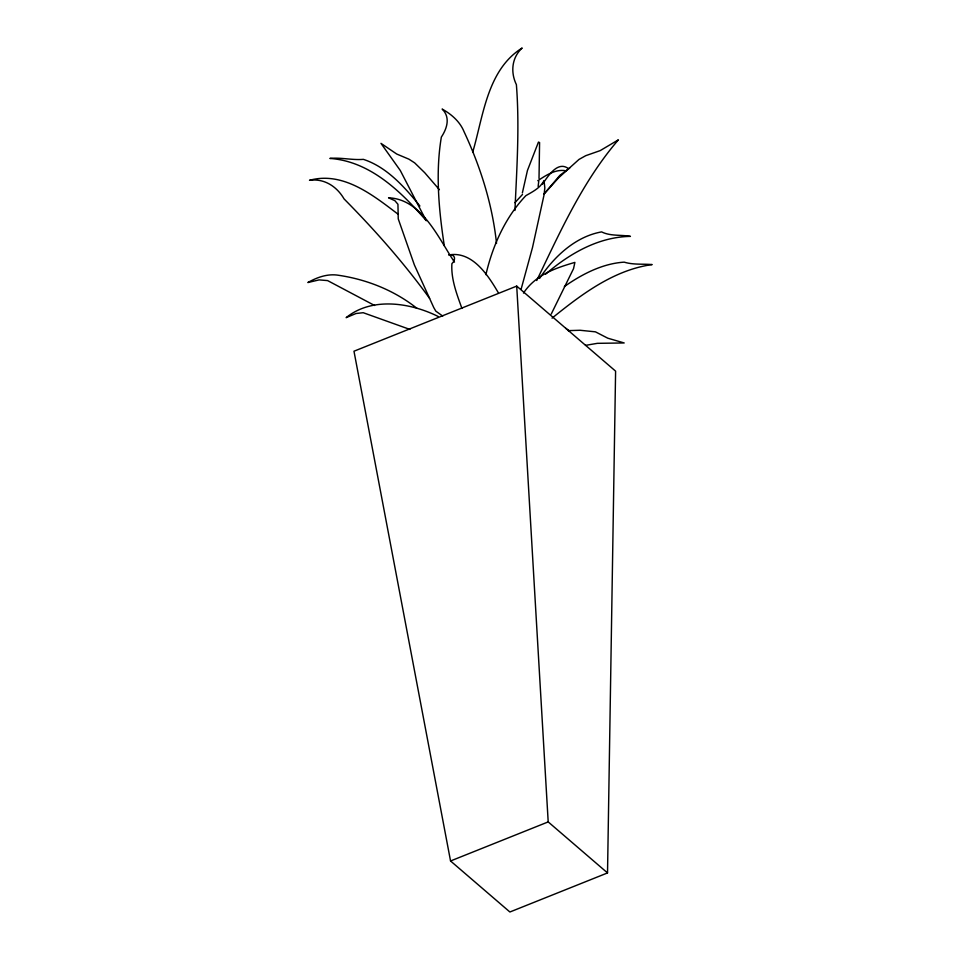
<?xml version="1.0" encoding="UTF-8"?>
<svg xmlns="http://www.w3.org/2000/svg" width="960" height="960" viewBox="0 0 960 960"><rect width="100%" height="100%" fill="white"/><g stroke="black" fill="none" stroke-linecap="round" stroke-linejoin="round"><path stroke-width="1.44" d="M607.524 872.928L615.6 371.148L516.708 286.104L353.976 351.216L450.552 860.976L509.892 912L607.524 872.928L548.196 821.904L516.708 286.104M514.932 210.492C516.804 168.648 519.66 126.408 516.384 84.624C510.42 72.312 511.644 57.72 522.156 48C487.188 69.852 483.372 115.896 472.8 151.848M539.016 178.404L539.58 142.572L538.464 142.068L527.436 170.508L522.372 192.9M538.764 181.08L538.128 186.444M485.904 274.692C492.552 245.856 505.356 217.2 525.876 195.648C532.74 191.676 540.144 188.076 544.008 180.66L544.836 187.908L544.092 194.712L532.5 247.524L521.112 289.224M536.736 280.536C560.16 231.744 582.792 181.176 618.384 139.836L600.168 150.624L585.744 155.676L578.988 159.432L558.744 177.66L544.032 194.04M551.232 314.076L573.54 268.644L574.896 262.392C555.372 268.104 535.656 274.74 523.488 293.076M542.412 184.224C547.812 176.616 557.616 160.176 568.656 168.78M539.604 278.4C553.968 256.788 575.292 236.58 601.596 231.9C610.476 236.316 620.82 234.612 630.42 236.376C598.272 236.928 569.424 253.692 545.628 274.152M543.972 194.016L559.836 175.404L569.856 167.796M514.896 202.704L522.516 194.436M552.06 318.156C581.376 294.468 613.776 269.916 652.152 264.576C642.816 263.796 633.276 264.924 624.192 262.152C602.496 263.496 581.892 274.248 564.36 286.572M537.792 180.72C546.012 175.332 555.408 168.912 565.752 170.736M450.552 860.976L548.196 821.904M585.492 345.372L597.36 343.332L624.192 342.96L607.788 338.196L595.428 331.836L580.092 330.276L568.152 330.636M409.86 329.412L363.216 312.708L356.04 313.5L346.128 317.664C371.94 296.664 410.436 302.7 438.096 316.44M565.668 328.236L568.884 330.636M442.716 316.08L435.804 311.124L433.74 307.536L414.396 264.984L398.244 218.868L397.944 204.276L394.836 200.652L388.572 197.82C421.92 199.056 438.624 238.548 454.488 262.116M374.58 305.472L327.612 280.596L319.104 279.9L307.848 282.54C316.572 277.596 326.58 273.888 336.756 275.028C365.712 278.988 393.984 290.088 416.94 308.34M398.256 214.344C373.176 195.324 343.26 171.072 309.504 180.3C324.372 178.236 336.912 186.576 344.052 198.9C374.844 230.016 403.92 262.92 429.624 298.392M425.544 219.852C400.56 191.184 369.948 161.268 329.868 158.424C341.076 157.308 352.212 160.296 363.372 159.36C386.904 167.016 404.772 187.224 419.904 206.016M439.404 189.696L424.716 172.704L414.648 162.864L408.936 159.18L396.72 154.032L380.976 143.352L400.308 170.52L426.252 220.752M498.204 292.548C488.016 275.184 472.332 250.764 448.74 254.952C455.724 254.016 455.904 259.992 451.908 263.664C450.888 278.892 456.804 294.228 461.94 308.436M444.312 245.808C438.816 210.096 435.36 172.848 441.348 137.088C446.964 128.592 450.696 117.396 442.14 109.044C451.416 114.216 459.972 121.632 464.04 131.664C480.528 166.932 492.468 204.624 496.524 243.444"/></g></svg>
